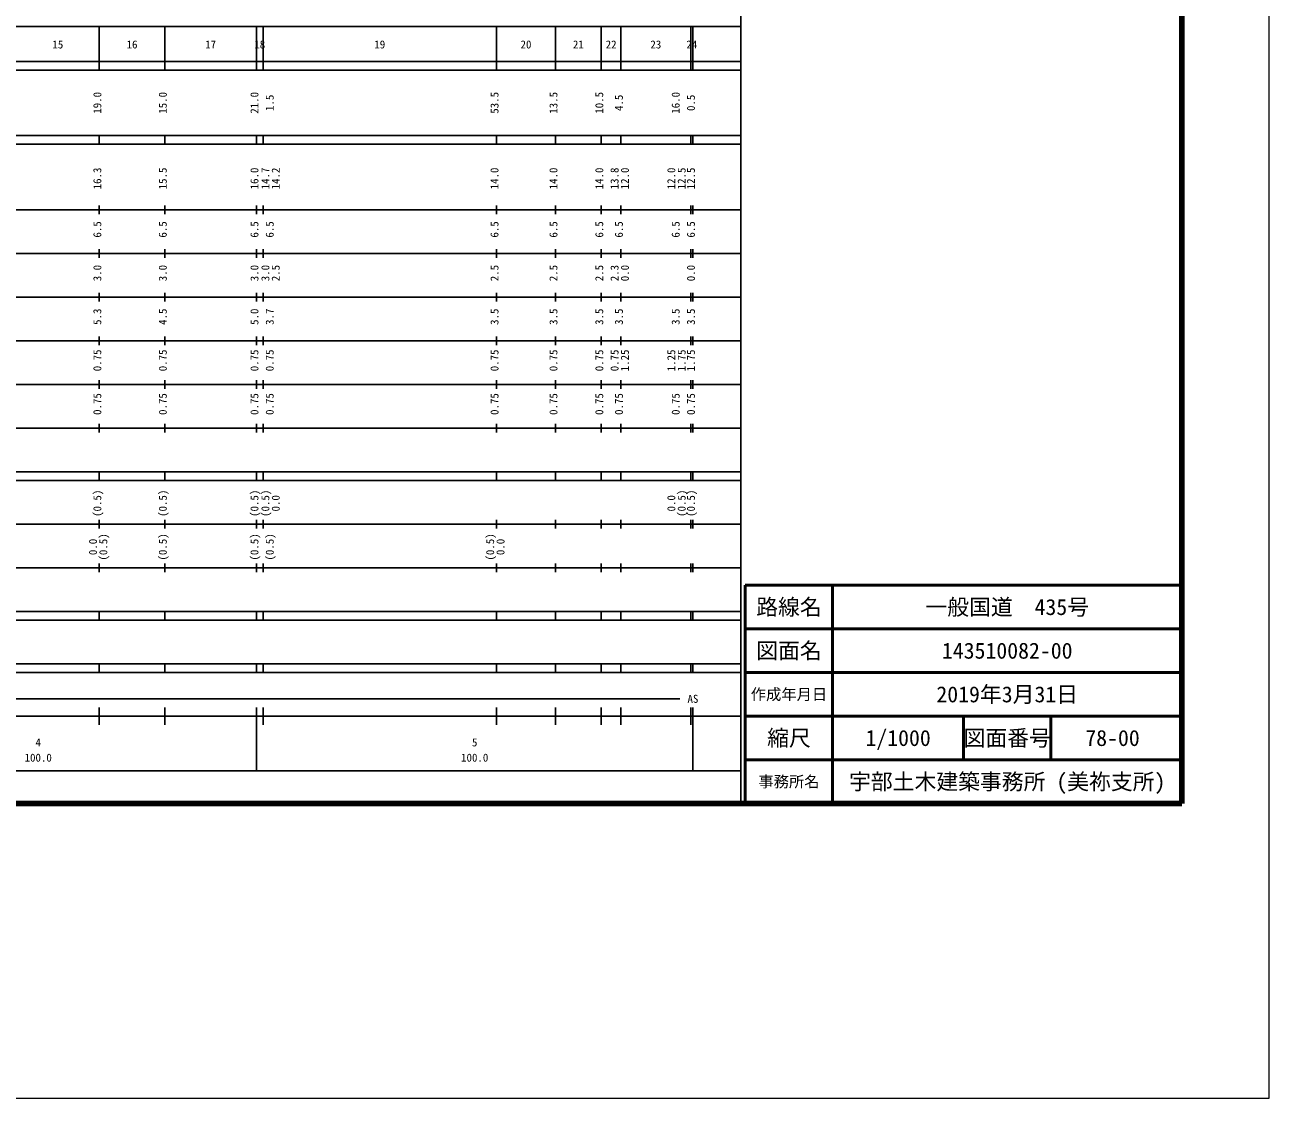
# Model space of a CAD drawing. Units: millimetres on the paper, enlarged 1000 times. Extents: x 0 to 700000, y -47500 to 447500.
# Drawn here: x 414947 to 700000, y -47500 to 198357 of the extents above; entities that cross this region are included whole.
import ezdxf
from ezdxf.enums import TextEntityAlignment as Align

# ---------------------------------------------------------------- set-up
doc = ezdxf.new("R2010")
doc.units = ezdxf.units.MM
doc.header["$LTSCALE"] = 1000
doc.layers.add('作業レイヤ1', color=7, linetype='Continuous', lineweight=13)
doc.layers.add('作業ﾚｲﾔ1', color=7, linetype='Continuous', lineweight=25)
doc.styles.add('ＭＳ ゴシック', font='')
doc.styles.get('ＭＳ ゴシック').set_extended_font_data('MS Gothic')

msp = doc.modelspace()

# ---------------------------------------------------------------- linework, layer by layer
at = {"layer": '作業レイヤ1'}
msp.add_lwpolyline([(0, -47500), (700000, -47500), (700000, 447500), (0, 447500)], close=True, dxfattribs=at)
at = {"layer": '作業ﾚｲﾔ1', "lineweight": 140}
for p, q in [((680000, 20000), (680000, 380000)), ((40000, 20000), (680000, 20000))]:
    msp.add_line(p, q, dxfattribs=at)
at = {"layer": '作業ﾚｲﾔ1'}
for p, q in [((579000, 20000), (579000, 370000)), ((68000, 198000), (579000, 198000)), ((432000, 188000), (432000, 198000)), ((447000, 188000), (447000, 198000)), ((468000, 188000), (468000, 198000)), ((469500, 188000), (469500, 198000)), ((523000, 188000), (523000, 198000)), ((536500, 188000), (536500, 198000)), ((547000, 188000), (547000, 198000)), ((551500, 188000), (551500, 198000)), ((567500, 188000), (567500, 198000)), ((568000, 188000), (568000, 198000)), ((40000, 190000), (579000, 190000)), ((40000, 188000), (579000, 188000)), ((40000, 173000), (579000, 173000)), ((432000, 171000), (432000, 173000)), ((447000, 171000), (447000, 173000)), ((468000, 171000), (468000, 173000)), ((469500, 171000), (469500, 173000)), ((523000, 171000), (523000, 173000)), ((536500, 171000), (536500, 173000)), ((547000, 171000), (547000, 173000)), ((551500, 171000), (551500, 173000)), ((567500, 171000), (567500, 173000)), ((568000, 171000), (568000, 173000)), ((40000, 171000), (579000, 171000)), ((432000, 155000), (432000, 157000)), ((447000, 155000), (447000, 157000)), ((468000, 155000), (468000, 157000)), ((469500, 155000), (469500, 157000)), ((523000, 155000), (523000, 157000)), ((536500, 155000), (536500, 157000)), ((547000, 155000), (547000, 157000)), ((551500, 155000), (551500, 157000)), ((567500, 155000), (567500, 157000)), ((568000, 155000), (568000, 157000)), ((40000, 156000), (579000, 156000)), ((46000, 146000), (579000, 146000)), ((432000, 145000), (432000, 147000)), ((447000, 145000), (447000, 147000)), ((468000, 145000), (468000, 147000)), ((469500, 145000), (469500, 147000)), ((523000, 145000), (523000, 147000)), ((536500, 145000), (536500, 147000)), ((547000, 145000), (547000, 147000)), ((551500, 145000), (551500, 147000)), ((567500, 145000), (567500, 147000)), ((568000, 145000), (568000, 147000)), ((432000, 135000), (432000, 137000)), ((447000, 135000), (447000, 137000)), ((468000, 135000), (468000, 137000)), ((469500, 135000), (469500, 137000)), ((523000, 135000), (523000, 137000)), ((536500, 135000), (536500, 137000)), ((547000, 135000), (547000, 137000)), ((551500, 135000), (551500, 137000)), ((567500, 135000), (567500, 137000)), ((568000, 135000), (568000, 137000)), ((52000, 136000), (579000, 136000)), ((46000, 126000), (579000, 126000)), ((432000, 125000), (432000, 127000)), ((447000, 125000), (447000, 127000)), ((468000, 125000), (468000, 127000)), ((469500, 125000), (469500, 127000)), ((523000, 125000), (523000, 127000)), ((536500, 125000), (536500, 127000)), ((547000, 125000), (547000, 127000)), ((551500, 125000), (551500, 127000)), ((567500, 125000), (567500, 127000)), ((568000, 125000), (568000, 127000)), ((432000, 115000), (432000, 117000)), ((447000, 115000), (447000, 117000)), ((468000, 115000), (468000, 117000)), ((469500, 115000), (469500, 117000)), ((523000, 115000), (523000, 117000)), ((536500, 115000), (536500, 117000)), ((547000, 115000), (547000, 117000)), ((551500, 115000), (551500, 117000)), ((567500, 115000), (567500, 117000)), ((568000, 115000), (568000, 117000)), ((52000, 116000), (579000, 116000)), ((46000, 106000), (579000, 106000)), ((432000, 105000), (432000, 107000)), ((447000, 105000), (447000, 107000)), ((468000, 105000), (468000, 107000)), ((469500, 105000), (469500, 107000)), ((523000, 105000), (523000, 107000)), ((536500, 105000), (536500, 107000)), ((547000, 105000), (547000, 107000)), ((551500, 105000), (551500, 107000)), ((567500, 105000), (567500, 107000)), ((568000, 105000), (568000, 107000)), ((40000, 96000), (579000, 96000)), ((432000, 94000), (432000, 96000)), ((447000, 94000), (447000, 96000)), ((468000, 94000), (468000, 96000)), ((469500, 94000), (469500, 96000)), ((523000, 94000), (523000, 96000)), ((536500, 94000), (536500, 96000)), ((547000, 94000), (547000, 96000)), ((551500, 94000), (551500, 96000)), ((567500, 94000), (567500, 96000)), ((568000, 94000), (568000, 96000)), ((40000, 94000), (579000, 94000)), ((49000, 84000), (579000, 84000)), ((432000, 83000), (432000, 85000)), ((447000, 83000), (447000, 85000)), ((468000, 83000), (468000, 85000)), ((469500, 83000), (469500, 85000)), ((523000, 83000), (523000, 85000)), ((536500, 83000), (536500, 85000)), ((547000, 83000), (547000, 85000)), ((551500, 83000), (551500, 85000)), ((567500, 83000), (567500, 85000)), ((568000, 83000), (568000, 85000)), ((432000, 73000), (432000, 75000)), ((447000, 73000), (447000, 75000)), ((468000, 73000), (468000, 75000)), ((469500, 73000), (469500, 75000)), ((523000, 73000), (523000, 75000)), ((536500, 73000), (536500, 75000)), ((547000, 73000), (547000, 75000)), ((551500, 73000), (551500, 75000)), ((567500, 73000), (567500, 75000)), ((568000, 73000), (568000, 75000)), ((40000, 74000), (579000, 74000)), ((40000, 64000), (579000, 64000)), ((432000, 62000), (432000, 64000)), ((447000, 62000), (447000, 64000)), ((468000, 62000), (468000, 64000)), ((469500, 62000), (469500, 64000)), ((523000, 62000), (523000, 64000)), ((536500, 62000), (536500, 64000)), ((547000, 62000), (547000, 64000)), ((551500, 62000), (551500, 64000)), ((567500, 62000), (567500, 64000)), ((568000, 62000), (568000, 64000)), ((40000, 62000), (579000, 62000)), ((40000, 52000), (579000, 52000)), ((432000, 50000), (432000, 52000)), ((447000, 50000), (447000, 52000)), ((468000, 50000), (468000, 52000)), ((469500, 50000), (469500, 52000)), ((523000, 50000), (523000, 52000)), ((536500, 50000), (536500, 52000)), ((547000, 50000), (547000, 52000)), ((551500, 50000), (551500, 52000)), ((567500, 50000), (567500, 52000)), ((568000, 50000), (568000, 52000)), ((40000, 50000), (579000, 50000)), ((71000, 44000), (565000, 44000)), ((40000, 40000), (579000, 40000)), ((432000, 38000), (432000, 42000)), ((447000, 38000), (447000, 42000)), ((468000, 27500), (468000, 42000)), ((469500, 38000), (469500, 42000)), ((523000, 38000), (523000, 42000)), ((536500, 38000), (536500, 42000)), ((547000, 38000), (547000, 42000)), ((551500, 38000), (551500, 42000)), ((567500, 38000), (567500, 42000)), ((568000, 27500), (568000, 42000)), ((68000, 27500), (579000, 27500))]:
    msp.add_line(p, q, dxfattribs=at)
at = {"layer": '作業ﾚｲﾔ1', "lineweight": 50}
for p, q in [((680000, 70000), (580000, 70000)), ((580000, 70000), (580000, 20000)), ((600000, 70000), (600000, 20000)), ((680000, 60000), (580000, 60000)), ((680000, 50000), (580000, 50000)), ((680000, 40000), (580000, 40000)), ((630000, 40000), (630000, 30000)), ((650000, 40000), (650000, 30000)), ((680000, 30000), (580000, 30000))]:
    msp.add_line(p, q, dxfattribs=at)

# ---------------------------------------------------------------- texts
at = {"layer": '作業ﾚｲﾔ1', "style": 'ＭＳ ゴシック'}
for s, p in [('15', (422500, 192405)), ('16', (439500, 192405)), ('17', (457500, 192405)), ('18', (468750, 192405)), ('19', (496250, 192405)), ('20', (529750, 192405)), ('21', (541750, 192405)), ('22', (549250, 192405)), ('23', (559500, 192405)), ('24', (567750, 192405)), ('AS', (568000, 42500)), ('4', (418000, 32523)), ('5', (518000, 32523)), ('100.0', (418000, 29033)), ('100.0', (518000, 29033))]:
    msp.add_text(s, height=1833, dxfattribs=at).set_placement(p, align=Align.BOTTOM_CENTER)
for s, p in [('19.0', (433000, 180500)), ('15.0', (448000, 180500)), ('21.0', (469000, 180500)), ('53.5', (524000, 180500)), ('13.5', (537500, 180500)), ('10.5', (548000, 180500)), ('16.0', (565500, 180500)), ('1.5', (472500, 180500)), ('4.5', (552500, 180500)), ('0.5', (569000, 180500)), ('16.3', (433000, 163174)), ('15.5', (448000, 163174)), ('16.0', (469000, 163174)), ('14.7', (471500, 163174)), ('14.2', (473870, 163174)), ('14.0', (524000, 163174)), ('14.0', (537500, 163174)), ('14.0', (548000, 163174)), ('13.8', (551500, 163174)), ('12.0', (553870, 163174)), ('12.0', (564500, 163174)), ('12.5', (566870, 163174)), ('12.5', (569000, 163174)), ('6.5', (433000, 151500)), ('6.5', (448000, 151500)), ('6.5', (469000, 151500)), ('6.5', (472500, 151500)), ('6.5', (524000, 151500)), ('6.5', (537500, 151500)), ('6.5', (548000, 151500)), ('6.5', (552500, 151500)), ('6.5', (565500, 151500)), ('6.5', (569000, 151500)), ('3.0', (433000, 141500)), ('3.0', (448000, 141500)), ('3.0', (469000, 141500)), ('3.0', (471500, 141500)), ('2.5', (473870, 141500)), ('2.5', (524000, 141500)), ('2.5', (537500, 141500)), ('2.5', (548000, 141500)), ('2.3', (551500, 141500)), ('0.0', (553870, 141500)), ('0.0', (569000, 141500)), ('5.3', (433000, 131500)), ('4.5', (448000, 131500)), ('5.0', (469000, 131500)), ('3.7', (472500, 131500)), ('3.5', (524000, 131500)), ('3.5', (537500, 131500)), ('3.5', (548000, 131500)), ('3.5', (552500, 131500)), ('3.5', (565500, 131500)), ('3.5', (569000, 131500)), ('0.75', (433000, 121500)), ('0.75', (448000, 121500)), ('0.75', (469000, 121500)), ('0.75', (472500, 121500)), ('0.75', (524000, 121500)), ('0.75', (537500, 121500)), ('0.75', (548000, 121500)), ('0.75', (551500, 121500)), ('1.25', (553870, 121500)), ('1.25', (564500, 121500)), ('1.75', (566870, 121500)), ('1.75', (569000, 121500)), ('0.75', (433000, 111500)), ('0.75', (448000, 111500)), ('0.75', (469000, 111500)), ('0.75', (472500, 111500)), ('0.75', (524000, 111500)), ('0.75', (537500, 111500)), ('0.75', (548000, 111500)), ('0.75', (552500, 111500)), ('0.75', (565500, 111500)), ('0.75', (569000, 111500)), ('(0.5)', (433000, 88764)), ('(0.5)', (448000, 88764)), ('(0.5)', (469000, 88764)), ('(0.5)', (471500, 88764)), ('(0.5)', (566870, 88764)), ('(0.5)', (569000, 88764)), ('0.0', (473870, 88764)), ('0.0', (564500, 88764)), ('0.0', (432000, 78764)), ('(0.5)', (434370, 78764)), ('(0.5)', (448000, 78764)), ('(0.5)', (469000, 78764)), ('(0.5)', (472500, 78764)), ('(0.5)', (523000, 78764)), ('0.0', (525370, 78764))]:
    msp.add_text(s, height=1833, rotation=90, dxfattribs=at).set_placement(p, align=Align.BOTTOM_CENTER)
for s, height, p in [('路線名', 3666, (590000, 65000)), ('路線名', 3666, (590000, 65000)), ('一般国道\u3000435号', 3666, (640000, 65000)), ('図面名', 3666, (590000, 55000)), ('図面名', 3666, (590000, 55000)), ('143510082-00', 3666, (640000, 55000)), ('作成年月日', 2566, (590000, 45000)), ('作成年月日', 2566, (590000, 45000)), ('2019年3月31日', 3666, (640000, 45000)), ('縮尺', 3666, (590000, 35000)), ('縮尺', 3666, (590000, 35000)), ('1/1000', 3666, (615000, 35000)), ('図面番号', 3666, (640000, 35000)), ('図面番号', 3666, (640000, 35000)), ('78-00', 3666, (664125, 35000)), ('事務所名', 2566, (590000, 25000)), ('事務所名', 2566, (590000, 25000)), ('宇部土木建築事務所 (美祢支所)', 3666, (640000, 25000))]:
    msp.add_text(s, height=height, dxfattribs=at).set_placement(p, align=Align.MIDDLE_CENTER)

doc.saveas('drawing.dxf')
